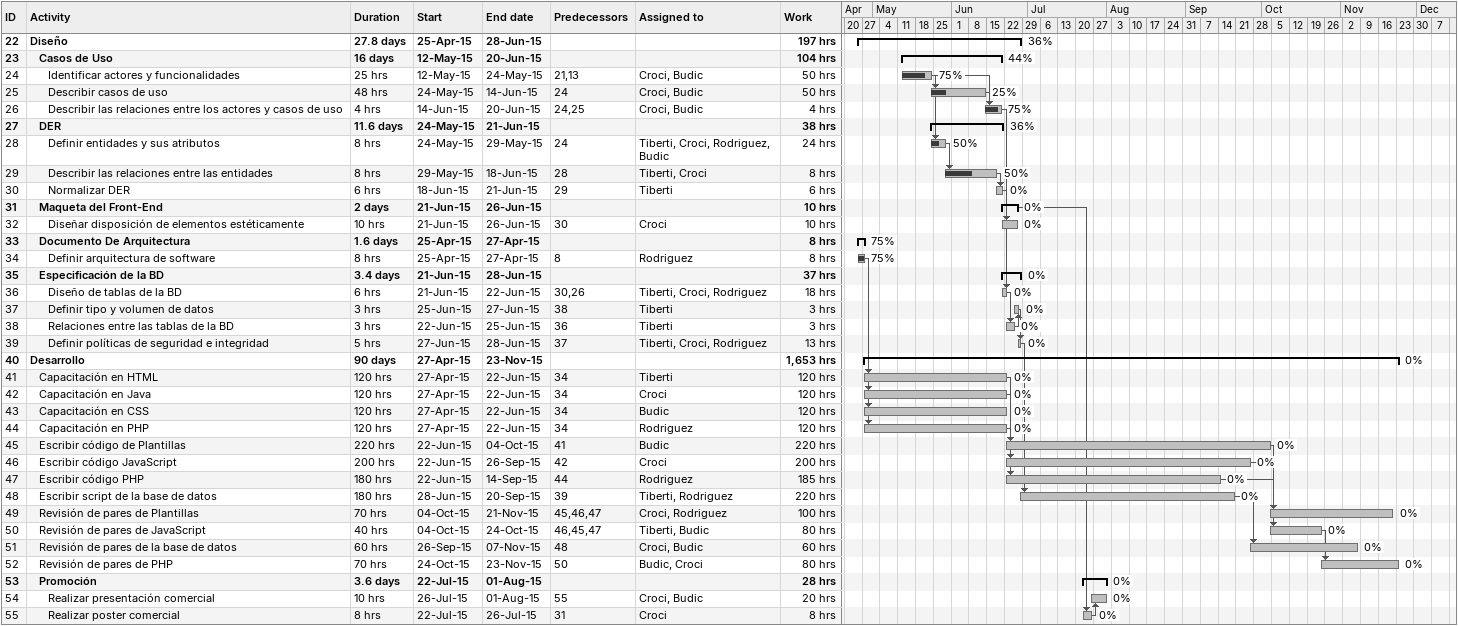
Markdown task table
| ID | Level | Task | Duration | Start | Finish | Predecessors | Resources | % complete | Work (h) |
|---|---|---|---|---|---|---|---|---|---|
| 22 | 1 | **Diseño** | 27.8d | 2015-04-25 | 2015-06-28 |  |  | 36 | 197 |
| 23 | 2 | **Casos de Uso** | 16d | 2015-05-12 | 2015-06-20 |  |  | 44 | 104 |
| 24 | 3 | Identificar actores y funcionalidades | 25h | 2015-05-12 | 2015-05-24 | 21, 13 | Croci, Budic | 75 | 50 |
| 25 | 3 | Describir casos de uso | 48h | 2015-05-24 | 2015-06-14 | 24 | Croci, Budic | 25 | 50 |
| 26 | 3 | Describir las relaciones entre los actores y casos de uso | 4h | 2015-06-14 | 2015-06-20 | 24, 25 | Croci, Budic | 75 | 4 |
| 27 | 2 | **DER** | 11.6d | 2015-05-24 | 2015-06-21 |  |  | 36 | 38 |
| 28 | 3 | Definir entidades y sus atributos | 8h | 2015-05-24 | 2015-05-29 | 24 | Tiberti, Croci, Rodriguez, Budic | 50 | 24 |
| 29 | 3 | Describir las relaciones entre las entidades | 8h | 2015-05-29 | 2015-06-18 | 28 | Tiberti, Croci | 50 | 8 |
| 30 | 3 | Normalizar DER | 6h | 2015-06-18 | 2015-06-21 | 29 | Tiberti | 0 | 6 |
| 31 | 2 | **Maqueta del Front-End** | 2d | 2015-06-21 | 2015-06-26 |  |  | 0 | 10 |
| 32 | 3 | Diseñar disposición de elementos estéticamente | 10h | 2015-06-21 | 2015-06-26 | 30 | Croci | 0 | 10 |
| 33 | 2 | **Documento De Arquitectura** | 1.6d | 2015-04-25 | 2015-04-27 |  |  | 75 | 8 |
| 34 | 3 | Definir arquitectura de software | 8h | 2015-04-25 | 2015-04-27 | 8 | Rodriguez | 75 | 8 |
| 35 | 2 | **Especificación de la BD** | 3.4d | 2015-06-21 | 2015-06-28 |  |  | 0 | 37 |
| 36 | 3 | Diseño de tablas de la BD | 6h | 2015-06-21 | 2015-06-22 | 30, 26 | Tiberti, Croci, Rodriguez | 0 | 18 |
| 37 | 3 | Definir tipo y volumen de datos | 3h | 2015-06-25 | 2015-06-27 | 38 | Tiberti | 0 | 3 |
| 38 | 3 | Relaciones entre las tablas de la BD | 3h | 2015-06-22 | 2015-06-25 | 36 | Tiberti | 0 | 3 |
| 39 | 3 | Definir políticas de seguridad e integridad | 5h | 2015-06-27 | 2015-06-28 | 37 | Tiberti, Croci, Rodriguez | 0 | 13 |
| 40 | 1 | **Desarrollo** | 90d | 2015-04-27 | 2015-11-23 |  |  | 0 | 1653 |
| 41 | 2 | Capacitación en HTML | 120h | 2015-04-27 | 2015-06-22 | 34 | Tiberti | 0 | 120 |
| 42 | 2 | Capacitación en Java | 120h | 2015-04-27 | 2015-06-22 | 34 | Croci | 0 | 120 |
| 43 | 2 | Capacitación en CSS | 120h | 2015-04-27 | 2015-06-22 | 34 | Budic | 0 | 120 |
| 44 | 2 | Capacitación en PHP | 120h | 2015-04-27 | 2015-06-22 | 34 | Rodriguez | 0 | 120 |
| 45 | 2 | Escribir código de Plantillas | 220h | 2015-06-22 | 2015-10-04 | 41 | Budic | 0 | 220 |
| 46 | 2 | Escribir código JavaScript | 200h | 2015-06-22 | 2015-09-26 | 42 | Croci | 0 | 200 |
| 47 | 2 | Escribir código PHP | 180h | 2015-06-22 | 2015-09-14 | 44 | Rodriguez | 0 | 185 |
| 48 | 2 | Escribir script de la base de datos | 180h | 2015-06-28 | 2015-09-20 | 39 | Tiberti, Rodriguez | 0 | 220 |
| 49 | 2 | Revisión de pares de Plantillas | 70h | 2015-10-04 | 2015-11-21 | 45, 46, 47 | Croci, Rodriguez | 0 | 100 |
| 50 | 2 | Revisión de pares de JavaScript | 40h | 2015-10-04 | 2015-10-24 | 46, 45, 47 | Tiberti, Budic | 0 | 80 |
| 51 | 2 | Revisión de pares de la base de datos | 60h | 2015-09-26 | 2015-11-07 | 48 | Croci, Budic | 0 | 60 |
| 52 | 2 | Revisión de pares de PHP | 70h | 2015-10-24 | 2015-11-23 | 50 | Budic, Croci | 0 | 80 |
| 53 | 2 | **Promoción** | 3.6d | 2015-07-22 | 2015-08-01 |  |  | 0 | 28 |
| 54 | 3 | Realizar presentación comercial | 10h | 2015-07-26 | 2015-08-01 | 55 | Croci, Budic | 0 | 20 |
| 55 | 3 | Realizar poster comercial | 8h | 2015-07-22 | 2015-07-26 | 31 | Croci | 0 | 8 |
